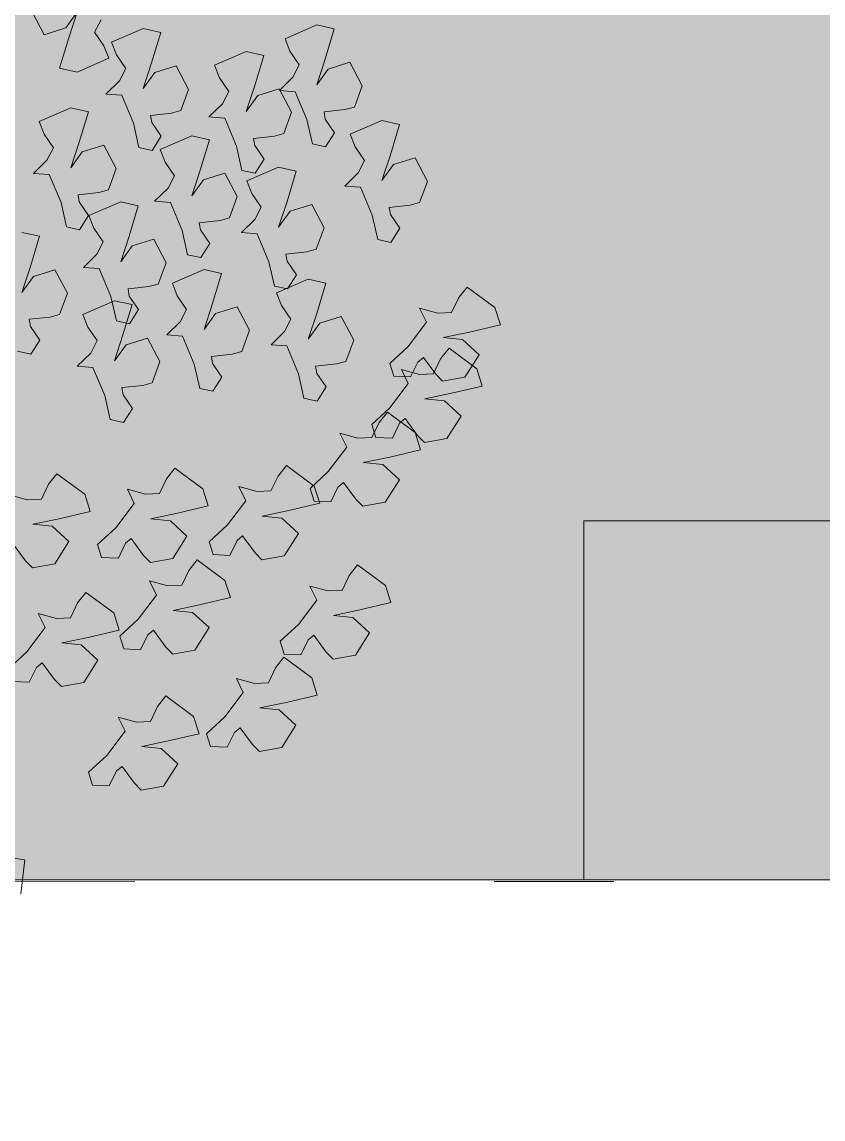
# Model space of a CAD drawing. Header units: metres. Extents: x 8 to 2416, y -346 to 476.
# Drawn here: x 51.857 to 52.526, y 52.754 to 53.67 of the extents above; entities that cross this region are included whole.
import ezdxf

# ---------------------------------------------------------------- set-up
doc = ezdxf.new("R2010")
doc.units = ezdxf.units.M
doc.linetypes.add('0', pattern=[0])
doc.linetypes.add('ACAD_ISO10W100', pattern=[18, 12, -3, 0, -3])
doc.layers.get('0').update_dxf_attribs({"color": 250, "linetype": '0', "lineweight": 20})
for name, color, linetype, lineweight in [('A-WALL', 250, 'Continuous', 20), ('ARBOLES', 86, 'Continuous', 0), ('baños', 140, 'Continuous', 0), ('piso', 253, 'Continuous', 0)]:
    doc.layers.add(name, color=color, linetype=linetype, lineweight=lineweight)
doc.layers.add('grama', color=7, linetype='Continuous', lineweight=0, true_color=0x698c45)
doc.layers.add('SOLAR', color=7, linetype='ACAD_ISO10W100', lineweight=9, true_color=0xff1414)
doc.layers.add('hatch piso', color=253, linetype='Continuous', lineweight=0, transparency=0.7)

# ---------------------------------------------------------------- blocks, each defined once
blk = doc.blocks.new('TREES')
at = {"layer": 'ARBOLES', "color": 252, "true_color": 0x8da178}
for p, q in [((0.04686, 0.07052), (0.04969, 0.07535)), ((0.04969, 0.07535), (0.04799, 0.06782)), ((0.11789, 0.07807), (0.10928, 0.07333)), ((0.12298, 0.07743), (0.11789, 0.07807)), ((0.12121, 0.0686), (0.12298, 0.07743)), ((0.03681, 0.07438), (0.04093, 0.06805)), ((0.05517, 0.07013), (0.05666, 0.07381)), ((0.06883, 0.07244), (0.06021, 0.0677)), ((0.07391, 0.0718), (0.06883, 0.07244)), ((0.10928, 0.07333), (0.11102, 0.06989)), ((0.04093, 0.06805), (0.04686, 0.07052)), ((0.05818, 0.06652), (0.05517, 0.07013)), ((0.07214, 0.06297), (0.07391, 0.0718)), ((0.11102, 0.06989), (0.11402, 0.06628)), ((0.04799, 0.06782), (0.04621, 0.05899)), ((0.05991, 0.06309), (0.05818, 0.06652)), ((0.06021, 0.0677), (0.06195, 0.06427)), ((0.09863, 0.06869), (0.09001, 0.06395)), ((0.10372, 0.06805), (0.09863, 0.06869)), ((0.10194, 0.05922), (0.10372, 0.06805)), ((0.11402, 0.06628), (0.11254, 0.0626)), ((0.1195, 0.06106), (0.12121, 0.0686)), ((0.12234, 0.06589), (0.1195, 0.06106)), ((0.12826, 0.06836), (0.12234, 0.06589)), ((0.13238, 0.06204), (0.12826, 0.06836)), ((0.0513, 0.05835), (0.05991, 0.06309)), ((0.06195, 0.06427), (0.06496, 0.06066)), ((0.07044, 0.05544), (0.07214, 0.06297)), ((0.07919, 0.06274), (0.07327, 0.06027)), ((0.08332, 0.05641), (0.07919, 0.06274)), ((0.09001, 0.06395), (0.09175, 0.06052)), ((0.11254, 0.0626), (0.1091, 0.0585)), ((0.06496, 0.06066), (0.06347, 0.05698)), ((0.07327, 0.06027), (0.07044, 0.05544)), ((0.09175, 0.06052), (0.09476, 0.05691)), ((0.13075, 0.0558), (0.13238, 0.06204)), ((0.04621, 0.05899), (0.0513, 0.05835)), ((0.06347, 0.05698), (0.06003, 0.05288)), ((0.08168, 0.05017), (0.08332, 0.05641)), ((0.09476, 0.05691), (0.09327, 0.05323)), ((0.10024, 0.05169), (0.10194, 0.05922)), ((0.10307, 0.05652), (0.10024, 0.05169)), ((0.109, 0.05899), (0.10307, 0.05652)), ((0.11312, 0.05266), (0.109, 0.05899)), ((0.1091, 0.0585), (0.11358, 0.05859)), ((0.11358, 0.05859), (0.11766, 0.05097)), ((0.09327, 0.05323), (0.08983, 0.04913)), ((0.1223, 0.05363), (0.12814, 0.05482)), ((0.12282, 0.05162), (0.1223, 0.05363)), ((0.12814, 0.05482), (0.13075, 0.0558)), ((0.06003, 0.05288), (0.06451, 0.05297)), ((0.06451, 0.05297), (0.06859, 0.04534)), ((0.07907, 0.0492), (0.08168, 0.05017)), ((0.11149, 0.04642), (0.11312, 0.05266)), ((0.11766, 0.05097), (0.11986, 0.04424)), ((0.12583, 0.04801), (0.12282, 0.05162)), ((0.13893, 0.05273), (0.13031, 0.04799)), ((0.14402, 0.05209), (0.13893, 0.05273)), ((0.14224, 0.04326), (0.14402, 0.05209)), ((0.05043, 0.04803), (0.04181, 0.04329)), ((0.05551, 0.04739), (0.05043, 0.04803)), ((0.05374, 0.03856), (0.05551, 0.04739)), ((0.07323, 0.048), (0.07907, 0.0492)), ((0.07375, 0.046), (0.07323, 0.048)), ((0.08983, 0.04913), (0.09431, 0.04922)), ((0.09431, 0.04922), (0.09839, 0.04159)), ((0.12366, 0.04377), (0.12583, 0.04801)), ((0.13031, 0.04799), (0.13205, 0.04455)), ((0.06859, 0.04534), (0.07079, 0.03862)), ((0.07676, 0.04239), (0.07375, 0.046)), ((0.10303, 0.04425), (0.10887, 0.04545)), ((0.10355, 0.04225), (0.10303, 0.04425)), ((0.10887, 0.04545), (0.11149, 0.04642)), ((0.11986, 0.04424), (0.12366, 0.04377)), ((0.13205, 0.04455), (0.13506, 0.04094)), ((0.04181, 0.04329), (0.04355, 0.03986)), ((0.07459, 0.03814), (0.07676, 0.04239)), ((0.08548, 0.04333), (0.07686, 0.03859)), ((0.09057, 0.04269), (0.08548, 0.04333)), ((0.08879, 0.03386), (0.09057, 0.04269)), ((0.09839, 0.04159), (0.10059, 0.03487)), ((0.10656, 0.03864), (0.10355, 0.04225)), ((0.13506, 0.04094), (0.13357, 0.03726)), ((0.14054, 0.03572), (0.14224, 0.04326)), ((0.1493, 0.04302), (0.14337, 0.04055)), ((0.15342, 0.0367), (0.1493, 0.04302)), ((0.04355, 0.03986), (0.04656, 0.03625)), ((0.05203, 0.03103), (0.05374, 0.03856)), ((0.06079, 0.03833), (0.05487, 0.03585)), ((0.06491, 0.032), (0.06079, 0.03833)), ((0.07079, 0.03862), (0.07459, 0.03814)), ((0.07686, 0.03859), (0.0786, 0.03516)), ((0.10439, 0.03439), (0.10656, 0.03864)), ((0.14337, 0.04055), (0.14054, 0.03572)), ((0.04656, 0.03625), (0.04507, 0.03257)), ((0.05487, 0.03585), (0.05203, 0.03103)), ((0.0786, 0.03516), (0.08161, 0.03155)), ((0.10059, 0.03487), (0.10439, 0.03439)), ((0.1109, 0.03676), (0.10228, 0.03202)), ((0.11598, 0.03612), (0.1109, 0.03676)), ((0.11421, 0.02729), (0.11598, 0.03612)), ((0.13357, 0.03726), (0.13013, 0.03316)), ((0.15179, 0.03046), (0.15342, 0.0367)), ((0.04507, 0.03257), (0.04163, 0.02847)), ((0.06328, 0.02576), (0.06491, 0.032)), ((0.08161, 0.03155), (0.08012, 0.02787)), ((0.08709, 0.02633), (0.08879, 0.03386)), ((0.09584, 0.03363), (0.08992, 0.03116)), ((0.09997, 0.0273), (0.09584, 0.03363)), ((0.10228, 0.03202), (0.10402, 0.02859)), ((0.13013, 0.03316), (0.13461, 0.03325)), ((0.13461, 0.03325), (0.13869, 0.02563)), ((0.04163, 0.02847), (0.04611, 0.02855)), ((0.04611, 0.02855), (0.05019, 0.02093)), ((0.08992, 0.03116), (0.08709, 0.02633)), ((0.10402, 0.02859), (0.10703, 0.02498)), ((0.14333, 0.02829), (0.14917, 0.02948)), ((0.14385, 0.02628), (0.14333, 0.02829)), ((0.14917, 0.02948), (0.15179, 0.03046)), ((0.06067, 0.02478), (0.06328, 0.02576)), ((0.08012, 0.02787), (0.07668, 0.02377)), ((0.09833, 0.02106), (0.09997, 0.0273)), ((0.1125, 0.01976), (0.11421, 0.02729)), ((0.12126, 0.02706), (0.11534, 0.02459)), ((0.12538, 0.02073), (0.12126, 0.02706)), ((0.13869, 0.02563), (0.14089, 0.0189)), ((0.14686, 0.02267), (0.14385, 0.02628)), ((0.05483, 0.02359), (0.06067, 0.02478)), ((0.05535, 0.02159), (0.05483, 0.02359)), ((0.06708, 0.02269), (0.05846, 0.01795)), ((0.07217, 0.02205), (0.06708, 0.02269)), ((0.07039, 0.01322), (0.07217, 0.02205)), ((0.07668, 0.02377), (0.08116, 0.02386)), ((0.08116, 0.02386), (0.08524, 0.01623)), ((0.10703, 0.02498), (0.10554, 0.0213)), ((0.11534, 0.02459), (0.1125, 0.01976)), ((0.14469, 0.01843), (0.14686, 0.02267)), ((0.05019, 0.02093), (0.05239, 0.01421)), ((0.05836, 0.01798), (0.05535, 0.02159)), ((0.08988, 0.01889), (0.09572, 0.02009)), ((0.0904, 0.01689), (0.08988, 0.01889)), ((0.09572, 0.02009), (0.09833, 0.02106)), ((0.10554, 0.0213), (0.1021, 0.0172)), ((0.12375, 0.01449), (0.12538, 0.02073)), ((0.14089, 0.0189), (0.14469, 0.01843)), ((0.05619, 0.01373), (0.05836, 0.01798)), ((0.05846, 0.01795), (0.0602, 0.01452)), ((0.08524, 0.01623), (0.08744, 0.00951)), ((0.09341, 0.01328), (0.0904, 0.01689)), ((0.1021, 0.0172), (0.10658, 0.01729)), ((0.10658, 0.01729), (0.11066, 0.00966)), ((0.05239, 0.01421), (0.05619, 0.01373)), ((0.0602, 0.01452), (0.06321, 0.01091)), ((0.06869, 0.00569), (0.07039, 0.01322)), ((0.07744, 0.01299), (0.07152, 0.01052)), ((0.08157, 0.00666), (0.07744, 0.01299)), ((0.09124, 0.00903), (0.09341, 0.01328)), ((0.1153, 0.01232), (0.12114, 0.01352)), ((0.12114, 0.01352), (0.12375, 0.01449)), ((0.045, 0.01078), (0.03991, 0.01142)), ((0.04322, 0.00195), (0.045, 0.01078)), ((0.06321, 0.01091), (0.06172, 0.00723)), ((0.07152, 0.01052), (0.06869, 0.00569)), ((0.08744, 0.00951), (0.09124, 0.00903)), ((0.11066, 0.00966), (0.11286, 0.00294)), ((0.11582, 0.01032), (0.1153, 0.01232)), ((0.11883, 0.00671), (0.11582, 0.01032)), ((0.06172, 0.00723), (0.05828, 0.00313)), ((0.07993, 0.00042), (0.08157, 0.00666)), ((0.11666, 0.00246), (0.11883, 0.00671)), ((0.16753, 0.00781), (0.16542, 0.00459)), ((0.17594, 0.00272), (0.16753, 0.00781)), ((0.05828, 0.00313), (0.06276, 0.00321)), ((0.06276, 0.00321), (0.06684, -0.00441)), ((0.09249, 0.00578), (0.08388, 0.00104)), ((0.09758, 0.00514), (0.09249, 0.00578)), ((0.09581, -0.00369), (0.09758, 0.00514)), ((0.12228, 0.00578), (0.11366, 0.00104)), ((0.12737, 0.00514), (0.12228, 0.00578)), ((0.12559, -0.00369), (0.12737, 0.00514)), ((0.16542, 0.00459), (0.1638, 0.00018)), ((0.04152, -0.00558), (0.04322, 0.00195)), ((0.05027, 0.00172), (0.04435, -0.00075)), ((0.0544, -0.00461), (0.05027, 0.00172)), ((0.07732, -0.00055), (0.07993, 0.00042)), ((0.08388, 0.00104), (0.08562, -0.0024)), ((0.11286, 0.00294), (0.11666, 0.00246)), ((0.11366, 0.00104), (0.1154, -0.0024)), ((0.1546, 0.00056), (0.15691, -0.00328)), ((0.15987, -0.00037), (0.1546, 0.00056)), ((0.1638, 0.00018), (0.15987, -0.00037)), ((0.17793, -0.00201), (0.17594, 0.00272)), ((0.04435, -0.00075), (0.04152, -0.00558)), ((0.07148, -0.00175), (0.07732, -0.00055)), ((0.072, -0.00375), (0.07148, -0.00175)), ((0.08562, -0.0024), (0.08862, -0.00601)), ((0.1154, -0.0024), (0.11841, -0.00601)), ((0.16939, -0.00488), (0.17793, -0.00201)), ((0.05277, -0.01085), (0.0544, -0.00461)), ((0.06796, -0.00547), (0.05935, -0.01021)), ((0.06684, -0.00441), (0.06904, -0.01113)), ((0.07305, -0.00611), (0.06796, -0.00547)), ((0.07127, -0.01494), (0.07305, -0.00611)), ((0.07501, -0.00736), (0.072, -0.00375)), ((0.08862, -0.00601), (0.08714, -0.00969)), ((0.0941, -0.01123), (0.09581, -0.00369)), ((0.10286, -0.00393), (0.09694, -0.0064)), ((0.10698, -0.01025), (0.10286, -0.00393)), ((0.11841, -0.00601), (0.11692, -0.00969)), ((0.12389, -0.01123), (0.12559, -0.00369)), ((0.13264, -0.00393), (0.12672, -0.0064)), ((0.13677, -0.01025), (0.13264, -0.00393)), ((0.15691, -0.00328), (0.15235, -0.01062)), ((0.16202, -0.00717), (0.16939, -0.00488)), ((0.07284, -0.01161), (0.07501, -0.00736)), ((0.09694, -0.0064), (0.0941, -0.01123)), ((0.12672, -0.0064), (0.12389, -0.01123)), ((0.16762, -0.00721), (0.16202, -0.00717)), ((0.17272, -0.01111), (0.16762, -0.00721)), ((0.04431, -0.01302), (0.05015, -0.01182)), ((0.05015, -0.01182), (0.05277, -0.01085)), ((0.05935, -0.01021), (0.06108, -0.01365)), ((0.06904, -0.01113), (0.07284, -0.01161)), ((0.08714, -0.00969), (0.0837, -0.01379)), ((0.10535, -0.01649), (0.10698, -0.01025)), ((0.11692, -0.00969), (0.11348, -0.01379)), ((0.13514, -0.01649), (0.13677, -0.01025)), ((0.15235, -0.01062), (0.14763, -0.01589)), ((0.16403, -0.01003), (0.16192, -0.01325)), ((0.17244, -0.01512), (0.16403, -0.01003)), ((0.1693, -0.01784), (0.17272, -0.01111)), ((0.04483, -0.01502), (0.04431, -0.01302)), ((0.04784, -0.01863), (0.04483, -0.01502)), ((0.06108, -0.01365), (0.06409, -0.01725)), ((0.06957, -0.02248), (0.07127, -0.01494)), ((0.07833, -0.01517), (0.0724, -0.01765)), ((0.08245, -0.0215), (0.07833, -0.01517)), ((0.0837, -0.01379), (0.08818, -0.0137)), ((0.08818, -0.0137), (0.09226, -0.02132)), ((0.11348, -0.01379), (0.11796, -0.0137)), ((0.11796, -0.0137), (0.12204, -0.02132)), ((0.15388, -0.01917), (0.1555, -0.01477)), ((0.1555, -0.01477), (0.15698, -0.01331)), ((0.15698, -0.01331), (0.16093, -0.01777)), ((0.16192, -0.01325), (0.1603, -0.01766)), ((0.17443, -0.01985), (0.17244, -0.01512)), ((0.04567, -0.02288), (0.04784, -0.01863)), ((0.06409, -0.01725), (0.0626, -0.02093)), ((0.0724, -0.01765), (0.06957, -0.02248)), ((0.0969, -0.01866), (0.10274, -0.01747)), ((0.09742, -0.02067), (0.0969, -0.01866)), ((0.10274, -0.01747), (0.10535, -0.01649)), ((0.12668, -0.01866), (0.13252, -0.01747)), ((0.1272, -0.02067), (0.12668, -0.01866)), ((0.13252, -0.01747), (0.13514, -0.01649)), ((0.14763, -0.01589), (0.14912, -0.01942)), ((0.1511, -0.01728), (0.15341, -0.02112)), ((0.15637, -0.01821), (0.1511, -0.01728)), ((0.1603, -0.01766), (0.15637, -0.01821)), ((0.16093, -0.01777), (0.16308, -0.01955)), ((0.16308, -0.01955), (0.1693, -0.01784)), ((0.0626, -0.02093), (0.05916, -0.02504)), ((0.08082, -0.02774), (0.08245, -0.0215)), ((0.09226, -0.02132), (0.09446, -0.02804)), ((0.10043, -0.02428), (0.09742, -0.02067)), ((0.12204, -0.02132), (0.12424, -0.02804)), ((0.13021, -0.02428), (0.1272, -0.02067)), ((0.15341, -0.02112), (0.14885, -0.02846)), ((0.14912, -0.01942), (0.15388, -0.01917)), ((0.1659, -0.02272), (0.17443, -0.01985)), ((0.04187, -0.0224), (0.04567, -0.02288)), ((0.05916, -0.02504), (0.06364, -0.02495)), ((0.06364, -0.02495), (0.06772, -0.03257)), ((0.09826, -0.02852), (0.10043, -0.02428)), ((0.12804, -0.02852), (0.13021, -0.02428)), ((0.15852, -0.02502), (0.1659, -0.02272)), ((0.0782, -0.02872), (0.08082, -0.02774)), ((0.09446, -0.02804), (0.09826, -0.02852)), ((0.12424, -0.02804), (0.12804, -0.02852)), ((0.16412, -0.02505), (0.15852, -0.02502)), ((0.16922, -0.02895), (0.16412, -0.02505)), ((0.07236, -0.02991), (0.0782, -0.02872)), ((0.07288, -0.03192), (0.07236, -0.02991)), ((0.14885, -0.02846), (0.14413, -0.03373)), ((0.14826, -0.02975), (0.14615, -0.03297)), ((0.15667, -0.03484), (0.14826, -0.02975)), ((0.152, -0.03261), (0.15348, -0.03115)), ((0.15348, -0.03115), (0.15743, -0.03561)), ((0.1658, -0.03568), (0.16922, -0.02895)), ((0.06772, -0.03257), (0.06992, -0.03929)), ((0.07589, -0.03552), (0.07288, -0.03192)), ((0.14413, -0.03373), (0.14562, -0.03726)), ((0.14615, -0.03297), (0.14453, -0.03737)), ((0.15038, -0.03701), (0.152, -0.03261)), ((0.07372, -0.03977), (0.07589, -0.03552)), ((0.13533, -0.037), (0.13765, -0.04084)), ((0.1406, -0.03793), (0.13533, -0.037)), ((0.14453, -0.03737), (0.1406, -0.03793)), ((0.14562, -0.03726), (0.15038, -0.03701)), ((0.15866, -0.03956), (0.15667, -0.03484)), ((0.15743, -0.03561), (0.15958, -0.03739)), ((0.15958, -0.03739), (0.1658, -0.03568)), ((0.06992, -0.03929), (0.07372, -0.03977)), ((0.15013, -0.04244), (0.15866, -0.03956)), ((0.13765, -0.04084), (0.13308, -0.04818)), ((0.14275, -0.04473), (0.15013, -0.04244)), ((0.14835, -0.04477), (0.14275, -0.04473)), ((0.15345, -0.04866), (0.14835, -0.04477)), ((0.12109, -0.04759), (0.11899, -0.05081)), ((0.1295, -0.05268), (0.12109, -0.04759)), ((0.13308, -0.04818), (0.12836, -0.05344)), ((0.15004, -0.0554), (0.15345, -0.04866)), ((0.08956, -0.05134), (0.08745, -0.05456)), ((0.09797, -0.05643), (0.08956, -0.05134)), ((0.11899, -0.05081), (0.11737, -0.05521)), ((0.1315, -0.0574), (0.1295, -0.05268)), ((0.13461, -0.05673), (0.13623, -0.05232)), ((0.13623, -0.05232), (0.13771, -0.05087)), ((0.13771, -0.05087), (0.14166, -0.05533)), ((0.05626, -0.05603), (0.05415, -0.05925)), ((0.06467, -0.06112), (0.05626, -0.05603)), ((0.08745, -0.05456), (0.08583, -0.05896)), ((0.10816, -0.05484), (0.11048, -0.05868)), ((0.11343, -0.05577), (0.10816, -0.05484)), ((0.11737, -0.05521), (0.11343, -0.05577)), ((0.12836, -0.05344), (0.12985, -0.05698)), ((0.14166, -0.05533), (0.14381, -0.05711)), ((0.14381, -0.05711), (0.15004, -0.0554)), ((0.05415, -0.05925), (0.05253, -0.06366)), ((0.07663, -0.05859), (0.07895, -0.06243)), ((0.0819, -0.05952), (0.07663, -0.05859)), ((0.08583, -0.05896), (0.0819, -0.05952)), ((0.09996, -0.06115), (0.09797, -0.05643)), ((0.11048, -0.05868), (0.10592, -0.06602)), ((0.12296, -0.06028), (0.1315, -0.0574)), ((0.12985, -0.05698), (0.13461, -0.05673)), ((0.06666, -0.06585), (0.06467, -0.06112)), ((0.07895, -0.06243), (0.07438, -0.06977)), ((0.09143, -0.06403), (0.09996, -0.06115)), ((0.11558, -0.06257), (0.12296, -0.06028)), ((0.0486, -0.06421), (0.04333, -0.06329)), ((0.05253, -0.06366), (0.0486, -0.06421)), ((0.08405, -0.06632), (0.09143, -0.06403)), ((0.12118, -0.06261), (0.11558, -0.06257)), ((0.12628, -0.06651), (0.12118, -0.06261)), ((0.05813, -0.06873), (0.06666, -0.06585)), ((0.08965, -0.06636), (0.08405, -0.06632)), ((0.09475, -0.07025), (0.08965, -0.06636)), ((0.10592, -0.06602), (0.10119, -0.07129)), ((0.10906, -0.07016), (0.11054, -0.06871)), ((0.11054, -0.06871), (0.11449, -0.07317)), ((0.12287, -0.07324), (0.12628, -0.06651)), ((0.05075, -0.07102), (0.05813, -0.06873)), ((0.05635, -0.07106), (0.05075, -0.07102)), ((0.06145, -0.07495), (0.05635, -0.07106)), ((0.07438, -0.06977), (0.06966, -0.07503)), ((0.09133, -0.07699), (0.09475, -0.07025)), ((0.10119, -0.07129), (0.10268, -0.07482)), ((0.10744, -0.07457), (0.10906, -0.07016)), ((0.05803, -0.08168), (0.06145, -0.07495)), ((0.07591, -0.07832), (0.07753, -0.07391)), ((0.07753, -0.07391), (0.07901, -0.07246)), ((0.07901, -0.07246), (0.08296, -0.07692)), ((0.10268, -0.07482), (0.10744, -0.07457)), ((0.11449, -0.07317), (0.11665, -0.07495)), ((0.11665, -0.07495), (0.12287, -0.07324)), ((0.14388, -0.07387), (0.14177, -0.07709)), ((0.15229, -0.07896), (0.14388, -0.07387)), ((0.04571, -0.07715), (0.04966, -0.08161)), ((0.06966, -0.07503), (0.07115, -0.07857)), ((0.08296, -0.07692), (0.08511, -0.0787)), ((0.08511, -0.0787), (0.09133, -0.07699)), ((0.09831, -0.0767), (0.0962, -0.07992)), ((0.10672, -0.08178), (0.09831, -0.0767)), ((0.14177, -0.07709), (0.14015, -0.0815)), ((0.07115, -0.07857), (0.07591, -0.07832)), ((0.0962, -0.07992), (0.09458, -0.08432)), ((0.13095, -0.08113), (0.13326, -0.08496)), ((0.13622, -0.08205), (0.13095, -0.08113)), ((0.15428, -0.08369), (0.15229, -0.07896)), ((0.04966, -0.08161), (0.05181, -0.08339)), ((0.05181, -0.08339), (0.05803, -0.08168)), ((0.08538, -0.08395), (0.0877, -0.08779)), ((0.09065, -0.08488), (0.08538, -0.08395)), ((0.09458, -0.08432), (0.09065, -0.08488)), ((0.10871, -0.08651), (0.10672, -0.08178)), ((0.14015, -0.0815), (0.13622, -0.08205)), ((0.14574, -0.08657), (0.15428, -0.08369)), ((0.10018, -0.08939), (0.10871, -0.08651)), ((0.13326, -0.08496), (0.1287, -0.09231)), ((0.13837, -0.08886), (0.14574, -0.08657)), ((0.06764, -0.08889), (0.06553, -0.09211)), ((0.07605, -0.09398), (0.06764, -0.08889)), ((0.0877, -0.08779), (0.08313, -0.09513)), ((0.0928, -0.09168), (0.10018, -0.08939)), ((0.14397, -0.0889), (0.13837, -0.08886)), ((0.14907, -0.09279), (0.14397, -0.0889)), ((0.06553, -0.09211), (0.06391, -0.09652)), ((0.0984, -0.09172), (0.0928, -0.09168)), ((0.1035, -0.09561), (0.0984, -0.09172)), ((0.1287, -0.09231), (0.12398, -0.09757)), ((0.14565, -0.09953), (0.14907, -0.09279)), ((0.05471, -0.09614), (0.05703, -0.09998)), ((0.05998, -0.09707), (0.05471, -0.09614)), ((0.06391, -0.09652), (0.05998, -0.09707)), ((0.07804, -0.09871), (0.07605, -0.09398)), ((0.08313, -0.09513), (0.07841, -0.10039)), ((0.10008, -0.10235), (0.1035, -0.09561)), ((0.13023, -0.10086), (0.13185, -0.09645)), ((0.13185, -0.09645), (0.13333, -0.09499)), ((0.13333, -0.09499), (0.13728, -0.09945)), ((0.06951, -0.10158), (0.07804, -0.09871)), ((0.08466, -0.10368), (0.08628, -0.09927)), ((0.08628, -0.09927), (0.08776, -0.09782)), ((0.08776, -0.09782), (0.09171, -0.10228)), ((0.12398, -0.09757), (0.12547, -0.1011)), ((0.13728, -0.09945), (0.13943, -0.10123)), ((0.13943, -0.10123), (0.14565, -0.09953)), ((0.05703, -0.09998), (0.05246, -0.10732)), ((0.06213, -0.10388), (0.06951, -0.10158)), ((0.07841, -0.10039), (0.0799, -0.10393)), ((0.09171, -0.10228), (0.09386, -0.10406)), ((0.09386, -0.10406), (0.10008, -0.10235)), ((0.12548, -0.10203), (0.12337, -0.10525)), ((0.12547, -0.1011), (0.13023, -0.10086)), ((0.13389, -0.10712), (0.12548, -0.10203)), ((0.06773, -0.10392), (0.06213, -0.10388)), ((0.07283, -0.10781), (0.06773, -0.10392)), ((0.0799, -0.10393), (0.08466, -0.10368)), ((0.12337, -0.10525), (0.12175, -0.10966)), ((0.05246, -0.10732), (0.04774, -0.11259)), ((0.06942, -0.11454), (0.07283, -0.10781)), ((0.11255, -0.10929), (0.11486, -0.11312)), ((0.11782, -0.11022), (0.11255, -0.10929)), ((0.13588, -0.11185), (0.13389, -0.10712)), ((0.05399, -0.11588), (0.05561, -0.11147)), ((0.05561, -0.11147), (0.05709, -0.11001)), ((0.05709, -0.11001), (0.06104, -0.11447)), ((0.12175, -0.10966), (0.11782, -0.11022)), ((0.12734, -0.11473), (0.13588, -0.11185)), ((0.06104, -0.11447), (0.06319, -0.11625)), ((0.06319, -0.11625), (0.06942, -0.11454)), ((0.11486, -0.11312), (0.1103, -0.12047)), ((0.11997, -0.11702), (0.12734, -0.11473)), ((0.04923, -0.11612), (0.05399, -0.11588)), ((0.09306, -0.11613), (0.09095, -0.11935)), ((0.10147, -0.12122), (0.09306, -0.11613)), ((0.12557, -0.11706), (0.11997, -0.11702)), ((0.13067, -0.12095), (0.12557, -0.11706)), ((0.09095, -0.11935), (0.08933, -0.12375)), ((0.10346, -0.12594), (0.10147, -0.12122)), ((0.1103, -0.12047), (0.10558, -0.12573)), ((0.12725, -0.12769), (0.13067, -0.12095)), ((0.08013, -0.12338), (0.08245, -0.12722)), ((0.0854, -0.12431), (0.08013, -0.12338)), ((0.08933, -0.12375), (0.0854, -0.12431)), ((0.11183, -0.12902), (0.11345, -0.12461)), ((0.11345, -0.12461), (0.11493, -0.12316)), ((0.11493, -0.12316), (0.11888, -0.12762)), ((0.08245, -0.12722), (0.07788, -0.13456)), ((0.09493, -0.12882), (0.10346, -0.12594)), ((0.10558, -0.12573), (0.10707, -0.12927)), ((0.11888, -0.12762), (0.12103, -0.12939)), ((0.12103, -0.12939), (0.12725, -0.12769)), ((0.08755, -0.13111), (0.09493, -0.12882)), ((0.09315, -0.13115), (0.08755, -0.13111)), ((0.09825, -0.13504), (0.09315, -0.13115)), ((0.10707, -0.12927), (0.11183, -0.12902)), ((0.07788, -0.13456), (0.07316, -0.13982)), ((0.08103, -0.1387), (0.08251, -0.13725)), ((0.08251, -0.13725), (0.08646, -0.14171)), ((0.09483, -0.14178), (0.09825, -0.13504)), ((0.07316, -0.13982), (0.07465, -0.14336)), ((0.07941, -0.14311), (0.08103, -0.1387)), ((0.07465, -0.14336), (0.07941, -0.14311)), ((0.08646, -0.14171), (0.08861, -0.14349)), ((0.08861, -0.14349), (0.09483, -0.14178)), ((0.05743, -0.16629), (0.05359, -0.16608)), ((0.05723, -0.17612), (0.05743, -0.16629))]:
    blk.add_line(p, q, dxfattribs=at)
blk = doc.blocks.new('PL BASE 1N NASAS 09')
at = {"layer": 'A-WALL'}
blk.add_line((-99.09107, -35.24972), (-97.84607, -35.24972), dxfattribs=at)
at = {"layer": 'piso'}
for p, q in [((-98.05647, -34.94972), (-88.18107, -34.94972)), ((-98.05602, -35.24972), (-98.05602, -34.94972))]:
    blk.add_line(p, q, dxfattribs=at)
blk = doc.blocks.new('PL MUEBLES 1N NASAS 09')
at = {"layer": 'hatch piso'}
h = blk.add_hatch(dxfattribs=at)
h.set_pattern_fill('AR-BRSTD', color=256, scale=0.002, angle=-90)
h.set_pattern_definition([(270, (32.50438, 232.01007), (0.1354836, -2e-17), []), (0, (32.50438, 232.01007), (0.1354836, 0.2032), [0.1354836, -0.1354836])])
h.paths.add_polyline_path([(77.64229, 53.25492), (75.08047, 53.25492), (75.08047, 47.44807), (74.08047, 47.44807), (74.08047, 53.25357), (64.20553, 53.25357), (64.20553, 52.95357), (68.88047, 52.95357), (68.88047, 32.95357), (64.20554, 32.95357), (64.20554, 32.65357), (74.08047, 32.65357), (74.08047, 38.459), (75.08047, 38.459), (75.08047, 32.65492), (77.64229, 32.65492)])
h.paths.add_polyline_path([(72.26297, 46.10879), (72.26297, 45.65879), (72.68813, 45.65879), (72.68813, 44.65879), (70.08813, 44.65879), (70.08813, 45.65879), (70.50487, 45.65879), (70.50487, 46.10879)], flags=16)
h.paths.add_polyline_path([(70.19506, 48.59954), (70.19506, 49.59954), (71.89506, 49.59954), (71.89506, 48.59954)], flags=16)
edge = h.paths.add_edge_path(flags=16)
edge.add_arc((73.38047, 47.14807), 0.1, 90, 180, ccw=False)
edge.add_line((73.38047, 47.24807), (73.78047, 47.24807))
edge.add_arc((73.78047, 47.14807), 0.1, 0, 90, ccw=False)
edge.add_line((73.88047, 47.14807), (73.88047, 46.89807))
edge.add_arc((73.78047, 46.89807), 0.1, -90, 0, ccw=False)
edge.add_line((73.78047, 46.79807), (73.38047, 46.79807))
edge.add_arc((73.38047, 46.89807), 0.1, 180, 270, ccw=False)
edge.add_line((73.28047, 46.89807), (73.28047, 47.14807))
edge = h.paths.add_edge_path(flags=16)
edge.add_arc((71.07421, 50.00337), 0.25, 0, 360)
edge = h.paths.add_edge_path(flags=16)
edge.add_ellipse((71.53813, 43.92336), major_axis=(0.79995, 0.00849), ratio=0.419259, start_angle=0, end_angle=360)
h.paths.add_polyline_path([(72.68813, 44.30739), (73.48813, 44.30739), (73.48813, 43.50739), (72.68813, 43.50739)], flags=16)
h.paths.add_polyline_path([(70.08813, 44.30739), (70.08813, 43.50739), (69.28813, 43.50739), (69.28813, 44.30739)], flags=16)
h.paths.add_polyline_path([(70.19506, 50.4072), (70.19506, 51.4072), (71.89506, 51.4072), (71.89506, 50.4072)], flags=16)
edge = h.paths.add_edge_path(flags=16)
edge.add_ellipse((71.53813, 41.98371), major_axis=(0.79995, -0.00849), ratio=0.419259, start_angle=0, end_angle=360, ccw=False)
h.paths.add_polyline_path([(72.68813, 42.39968), (73.48813, 42.39968), (73.48813, 41.59968), (72.68813, 41.59968)], flags=16)
h.paths.add_polyline_path([(70.08813, 42.39968), (70.08813, 41.59968), (69.28813, 41.59968), (69.28813, 42.39968)], flags=16)
edge = h.paths.add_edge_path(flags=16)
edge.add_line((73.28047, 52.59594), (73.28047, 52.84594))
edge.add_arc((73.38047, 52.84594), 0.1, 90, 180, ccw=False)
edge.add_line((73.38047, 52.94594), (73.78047, 52.94594))
edge.add_arc((73.78047, 52.84594), 0.1, 0, 90, ccw=False)
edge.add_line((73.88047, 52.84594), (73.88047, 52.59594))
edge.add_arc((73.78047, 52.59594), 0.1, -90, 0, ccw=False)
edge.add_line((73.78047, 52.49594), (73.38047, 52.49594))
edge.add_arc((73.38047, 52.59594), 0.1, 180, 270, ccw=False)
h.paths.add_polyline_path([(72.68813, 41.24829), (72.68813, 40.24829), (72.26297, 40.24829), (72.26297, 39.79829), (70.50487, 39.79829), (70.50487, 40.24829), (70.08813, 40.24829), (70.08813, 41.24829)], flags=16)
edge = h.paths.add_edge_path(flags=16)
edge.add_line((73.38047, 39.099), (73.78047, 39.099))
edge.add_arc((73.78047, 38.999), 0.1, 0, 90, ccw=False)
edge.add_line((73.88047, 38.999), (73.88047, 38.749))
edge.add_arc((73.78047, 38.749), 0.1, -90, 0, ccw=False)
edge.add_line((73.78047, 38.649), (73.38047, 38.649))
edge.add_arc((73.38047, 38.749), 0.1, 180, 270, ccw=False)
edge.add_line((73.28047, 38.749), (73.28047, 38.999))
edge.add_arc((73.38047, 38.999), 0.1, 90, 180, ccw=False)
edge = h.paths.add_edge_path(flags=0)
edge.add_line((70.48366, 36.79522), (70.43988, 36.82292))
edge.add_line((70.43988, 36.82292), (70.41315, 36.78067))
edge.add_line((70.41315, 36.78067), (70.32864, 36.83413))
edge.add_arc((70.19498, 36.62286), 0.25, 57.68021, 237.68021)
edge.add_line((70.06132, 36.41159), (70.14583, 36.35813))
edge.add_line((70.14583, 36.35813), (70.11909, 36.31587))
edge.add_line((70.11909, 36.31587), (70.17314, 36.28168))
edge.add_arc((71.25622, 35.97744), 1.125, 133.37096, 164.30948, ccw=False)
edge = h.paths.add_edge_path(flags=16)
edge.add_arc((70.00419, 35.98652), 0.29094, 89.25887, 335.97934, ccw=False)
edge.add_line((70.00796, 36.27744), (70.10796, 36.27744))
edge.add_line((70.10796, 36.27744), (70.10796, 36.22744))
edge.add_line((70.10796, 36.22744), (70.00796, 36.22744))
edge.add_arc((70.00796, 35.97744), 0.25, 90, 270)
edge.add_line((70.00796, 35.72744), (70.10796, 35.72744))
edge.add_line((70.10796, 35.72744), (70.10796, 35.67744))
edge.add_line((70.10796, 35.67744), (70.17985, 35.67744))
edge.add_line((70.17985, 35.67744), (70.11909, 35.639))
edge.add_line((70.11909, 35.639), (70.14583, 35.59674))
edge.add_line((70.14583, 35.59674), (70.06132, 35.54328))
edge.add_arc((70.19498, 35.33201), 0.25, 122.31979, 302.31979)
edge.add_line((70.32864, 35.12074), (70.41315, 35.1742))
edge.add_line((70.41315, 35.1742), (70.43988, 35.13195))
edge.add_line((70.43988, 35.13195), (70.35537, 35.07849))
edge.add_arc((70.1898, 35.32866), 0.3, 211.27428, 303.49799, ccw=False)
edge.add_arc((70.28471, 34.84718), 0.47909, -37.75931, 137.1635, ccw=False)
edge.add_arc((70.61814, 34.76621), 0.21719, 282.0494, 481.72819)
edge.add_line((70.50392, 34.95095), (70.54398, 35.04257))
edge.add_line((70.54398, 35.04257), (70.58979, 35.02254))
edge.add_line((70.58979, 35.02254), (70.54973, 34.93092))
edge.add_arc((70.78995, 34.85629), 0.25155, -29.97721, 162.74223, ccw=False)
edge.add_line((71.00785, 34.7306), (71.04791, 34.82223))
edge.add_line((71.04791, 34.82223), (71.09372, 34.8022))
edge.add_line((71.09372, 34.8022), (71.12253, 34.86807))
edge.add_line((71.12253, 34.86807), (71.1334, 34.797))
edge.add_line((71.1334, 34.797), (71.18283, 34.80457))
edge.add_line((71.18283, 34.80457), (71.19796, 34.70572))
edge.add_arc((71.44301, 34.75707), 0.25037, 5.56994, 191.83466, ccw=False)
edge.add_line((71.6922, 34.78137), (71.67707, 34.88022))
edge.add_line((71.67707, 34.88022), (71.7265, 34.88778))
edge.add_line((71.7265, 34.88778), (71.71562, 34.95885))
edge.add_line((71.71562, 34.95885), (71.76281, 34.90461))
edge.add_line((71.76281, 34.90461), (71.80053, 34.93742))
edge.add_line((71.80053, 34.93742), (71.86617, 34.86198))
edge.add_arc((72.07366, 35.00436), 0.25165, 47.58671, 214.45746, ccw=False)
edge.add_line((72.24339, 35.19015), (72.17776, 35.2656))
edge.add_line((72.17776, 35.2656), (72.21548, 35.29842))
edge.add_line((72.21548, 35.29842), (72.16121, 35.36081))
edge.add_line((72.16121, 35.36081), (72.23913, 35.33312))
edge.add_line((72.23913, 35.33312), (72.25587, 35.38023))
edge.add_line((72.25587, 35.38023), (72.3501, 35.34675))
edge.add_arc((72.42345, 35.586), 0.25024, 67.92435, 252.95457, ccw=False)
edge.add_line((72.5175, 35.8179), (72.42327, 35.85138))
edge.add_line((72.42327, 35.85138), (72.44001, 35.89849))
edge.add_line((72.44001, 35.89849), (72.37226, 35.92256))
edge.add_line((72.37226, 35.92256), (72.44238, 35.93844))
edge.add_line((72.44238, 35.93844), (72.43134, 35.98721))
edge.add_line((72.43134, 35.98721), (72.52887, 36.00929))
edge.add_arc((72.44454, 36.24653), 0.25178, 95.95001, 289.56847, ccw=False)
edge.add_line((72.41844, 36.49695), (72.32091, 36.47486))
edge.add_line((72.32091, 36.47486), (72.30987, 36.52363))
edge.add_line((72.30987, 36.52363), (72.23975, 36.50775))
edge.add_line((72.23975, 36.50775), (72.29052, 36.55866))
edge.add_line((72.29052, 36.55866), (72.25511, 36.59396))
edge.add_line((72.25511, 36.59396), (72.32573, 36.66477))
edge.add_arc((72.14871, 36.8413), 0.25, 315.07903, 495.07903)
edge.add_line((71.97169, 37.01784), (71.90107, 36.94703))
edge.add_line((71.90107, 36.94703), (71.86567, 36.98233))
edge.add_line((71.86567, 36.98233), (71.93628, 37.05314))
edge.add_arc((72.11194, 36.94155), 0.20811, -66.66126, 147.57331, ccw=False)
edge.add_arc((72.46004, 37.86662), 1.14732, 197.48909, 256.61195, ccw=False)
edge.add_arc((71.34453, 37.22257), 0.3, -4.05695, 85.94305, ccw=False)
edge.add_line((71.64378, 37.20135), (71.6367, 37.1016))
edge.add_line((71.6367, 37.1016), (71.58683, 37.10513))
edge.add_line((71.58683, 37.10513), (71.5939, 37.20488))
edge.add_arc((71.34453, 37.22257), 0.25, 355.94305, 535.94305)
edge.add_line((71.09516, 37.24026), (71.08808, 37.14051))
edge.add_line((71.08808, 37.14051), (71.03821, 37.14404))
edge.add_line((71.03821, 37.14404), (71.03312, 37.07233))
edge.add_line((71.03312, 37.07233), (70.99908, 37.13565))
edge.add_line((70.99908, 37.13565), (70.95504, 37.11198))
edge.add_line((70.95504, 37.11198), (70.90769, 37.20006))
edge.add_arc((70.41794, 37.58306), 0.62172, 274.55284, 321.97284, ccw=False)
edge.add_line((70.46729, 36.9633), (70.51464, 36.87522))
edge.add_line((70.51464, 36.87522), (70.47061, 36.85154))
edge.add_line((70.47061, 36.85154), (70.42325, 36.93962))
edge.add_arc((70.68451, 37.08708), 0.3, 117.21733, 209.44104, ccw=False)
edge.add_arc((71.72346, 36.36552), 1.53629, 139.95915, 198.89214)
edge = h.paths.add_edge_path(flags=0)
edge.add_arc((71.25622, 35.97744), 0.7, 0, 360)
edge = h.paths.add_edge_path(flags=16)
edge.add_line((73.38047, 33.41113), (73.78047, 33.41113))
edge.add_arc((73.78047, 33.31113), 0.1, 0, 90, ccw=False)
edge.add_line((73.88047, 33.31113), (73.88047, 33.06113))
edge.add_arc((73.78047, 33.06113), 0.1, -90, 0, ccw=False)
edge.add_line((73.78047, 32.96113), (73.38047, 32.96113))
edge.add_arc((73.38047, 33.06113), 0.1, 180, 270, ccw=False)
edge.add_line((73.28047, 33.06113), (73.28047, 33.31113))
edge.add_arc((73.38047, 33.31113), 0.1, 90, 180, ccw=False)
at = {"layer": 'baños'}
blk.add_blockref('PL BASE 1N NASAS 09', (162.26154, 88.20329), dxfattribs=at)

msp = doc.modelspace()

# ---------------------------------------------------------------- hatches: boundary and pattern name
at = {"layer": 'grama', "transparency": 33554495}
h = msp.add_hatch(color=256, dxfattribs=at)
h.dxf.hatch_style = 1
edge = h.paths.add_edge_path()
edge.add_line((80.80909, 57.9566), (21.06071, 57.94696))
edge.add_line((21.06071, 57.94696), (21.03853, 56.94696))
edge.add_line((21.03853, 56.94696), (37.35087, 56.94959))
edge.add_arc((37.35097, 56.34959), 0.6, 0.00924, 90.00924, ccw=False)
edge.add_line((37.95097, 56.34969), (37.95136, 53.94969))
edge.add_arc((37.35136, 53.94959), 0.6, -89.99076, 0.00924, ccw=False)
edge.add_line((37.35145, 53.34959), (36.05148, 53.34938))
edge.add_arc((36.05153, 53.04938), 0.3, 90.00924, 180.01385)
edge.add_line((35.75153, 53.04931), (35.75155, 52.94807))
edge.add_line((35.75155, 52.94807), (52.32655, 52.95357))
edge.add_line((52.32655, 52.95357), (52.32655, 53.25357))
edge.add_line((52.32655, 53.25357), (62.20155, 53.25357))
edge.add_line((62.20155, 53.25357), (62.20155, 47.44807))
edge.add_line((62.20155, 47.44807), (63.20155, 47.44807))
edge.add_line((63.20155, 47.44807), (63.20155, 53.25492))
edge.add_line((63.20155, 53.25492), (70.76337, 53.25291))
edge.add_line((70.76337, 53.25291), (70.76337, 47.74607))
edge.add_line((70.76337, 47.74607), (71.36337, 47.74807))
edge.add_line((71.36337, 47.74807), (71.36337, 38.16176))
edge.add_line((71.36337, 38.16176), (70.76337, 38.16245))
edge.add_line((70.76337, 38.16245), (70.76337, 32.65423))
edge.add_line((70.76337, 32.65423), (63.20155, 32.65492))
edge.add_line((63.20155, 32.65492), (63.20155, 38.459))
edge.add_line((63.20155, 38.459), (62.20155, 38.459))
edge.add_line((62.20155, 38.459), (62.18905, 32.65357))
edge.add_line((62.18905, 32.65357), (52.32655, 32.65357))
edge.add_line((52.32655, 32.65357), (52.32655, 32.95357))
edge.add_line((52.32655, 32.95357), (27.95155, 32.959))
edge.add_line((27.95155, 32.959), (27.95155, 39.359))
edge.add_line((27.95155, 39.359), (26.8226, 39.359))
edge.add_line((26.8226, 39.359), (26.8226, 40.259))
edge.add_line((26.8226, 40.259), (26.4226, 40.259))
edge.add_line((26.4226, 40.259), (26.4226, 45.64807))
edge.add_line((26.4226, 45.64807), (26.8226, 45.64807))
edge.add_line((26.8226, 45.64807), (26.8226, 46.54807))
edge.add_line((26.8226, 46.54807), (27.95155, 46.54807))
edge.add_line((27.95155, 46.54807), (27.95155, 52.94807))
edge.add_line((27.95155, 52.94807), (28.15152, 52.94807))
edge.add_line((28.15152, 52.94807), (28.1515, 53.04811))
edge.add_arc((27.8515, 53.04806), 0.3, 0.00924, 90.00924)
edge.add_line((27.85146, 53.34806), (25.16338, 53.34763))
edge.add_arc((25.16351, 52.54763), 0.8, 90.00924, 198.79711)
edge.add_arc((-3.02361, 42.95354), 28.97516, -26.202094, 18.797106, ccw=False)
edge.add_arc((21.17964, 31.04296), 2, 270, 333.79791, ccw=False)
edge.add_line((21.17964, 29.04296), (20.41961, 29.04296))
edge.add_line((20.41961, 29.04296), (20.39553, 27.95762))
edge.add_line((20.39553, 27.95762), (80.30505, 27.9575))
edge.add_line((80.30505, 27.9575), (80.80909, 57.9566))

# ---------------------------------------------------------------- linework, layer by layer
at = {"layer": 'SOLAR', "ltscale": 0.1}
msp.add_lwpolyline([(65.38694, 32.95753), (27.50816, 32.9576), (27.95155, 52.94807), (65.72292, 52.95417)], close=True, dxfattribs=at)

# ---------------------------------------------------------------- block references
msp.add_blockref('PL MUEBLES 1N NASAS 09', (-11.87892, 0))
at = {"layer": 'ARBOLES', "xscale": 2.935254890295517, "yscale": 2.935254890295517, "zscale": 2.935254890295517, "rotation": 354.6252016265699}
msp.add_blockref('TREES', (51.73736, 53.47206), dxfattribs=at)

doc.saveas('drawing.dxf')
